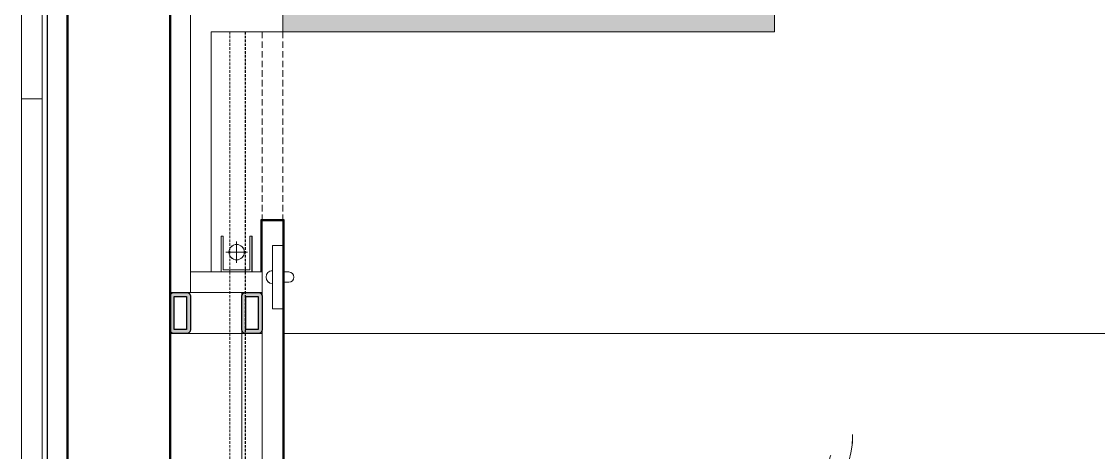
# Model space of a CAD drawing. Header units: millimetres. Extents: x 26282 to 30760, y 1404 to 4574.
# Drawn here: x 27664.8 to 27769.9, y 3111.9 to 3153.9 of the extents above; entities that cross this region are included whole.
import ezdxf

# ---------------------------------------------------------------- set-up
doc = ezdxf.new("R2010")
doc.units = ezdxf.units.MM
doc.header["$LTSCALE"] = 0.25
for name, pattern in [('01-2BASEMENT$0$HIDDEN', [0.375, 0.25, -0.125]), ('DUZ', [0]), ('HIDDEN', [0.375, 0.25, -0.125]), ('HIDDEN2', [4.7625, 3.175, -1.5875])]:
    doc.linetypes.add(name, pattern=pattern)
for name, color, linetype, lineweight in [('AB-DUV', 4, 'Continuous', 50), ('FURNITURE (3RDF)', 43, 'Continuous', 20), ('GLASS (3RDF)', 140, 'Continuous', 9), ('HIDDEN (3RDF)', 145, 'HIDDEN', 13), ('LIGHTENING FIXTURE (3RDF)', 50, 'Continuous', 20), ('METAL PROFILE (3RDF)', 251, 'Continuous', 18), ('MIRROR (3RDF)', 150, 'Continuous', 9), ('seramik-wall-vawe', 73, 'DUZ', 15), ('WALL CLADDING (3RDF)', 43, 'Continuous', 13), ('WOOD (3RDF)', 45, 'Continuous', 15)]:
    doc.layers.add(name, color=color, linetype=linetype, lineweight=lineweight)
for name, color, linetype in [('ACCESSORIES (3RDF)', 2, 'Continuous'), ('ID-PROFIL', 145, 'Continuous'), ('LEATHER (3RDF)', 57, 'Continuous'), ('SIVA (3RDF)', 181, 'Continuous')]:
    doc.layers.add(name, color=color, linetype=linetype)

# ---------------------------------------------------------------- blocks, each defined once
blk = doc.blocks.new('MINIBAR-02')
at = {"layer": 'GLASS (3RDF)'}
h = blk.add_hatch(dxfattribs=at)
h.set_pattern_fill('DOTS', color=163, scale=0.4)
h.set_pattern_definition([(0, (-22706.0425, -627.869), (0.3175, 0.635), [0, -0.635])])
h.paths.add_polyline_path([(55, 0), (10, 0), (10, 48), (55, 48)])
at = {"layer": 'ACCESSORIES (3RDF)', "linetype": 'HIDDEN2', "elevation": 0}
blk.add_lwpolyline([(12.49, 47.1), (12.5, 1), (52.5, 1), (52.49, 47.1)], close=True, dxfattribs=at)
at = {"layer": 'WOOD (3RDF)', "elevation": 0}
blk.add_lwpolyline([(55, 48), (55, 0), (10, 0), (10, 48)], close=True, dxfattribs=at)
blk = doc.blocks.new('20x40 profil')
at = {"layer": 'METAL PROFILE (3RDF)'}
h = blk.add_hatch(color=256, dxfattribs=at)
edge = h.paths.add_edge_path()
edge.add_line((-1.6, 2), (1.6, 2))
edge.add_arc((1.6, 1.6), 0.4, 360, 450, ccw=False)
edge.add_line((2, 1.6), (2, 0.4))
edge.add_arc((1.6, 0.4), 0.4, 270, 360, ccw=False)
edge.add_line((1.6, 0), (-1.6, 0))
edge.add_arc((-1.6, 0.4), 0.4, 180, 270, ccw=False)
edge.add_line((-2, 0.4), (-2, 1.6))
edge.add_arc((-1.6, 1.6), 0.4, 90, 180, ccw=False)
h.paths.add_polyline_path([(-1.6, 1.6), (1.6, 1.6), (1.6, 0.4), (-1.6, 0.4)], flags=16)
at = {"layer": 'ID-PROFIL'}
blk.add_lwpolyline([(1.6, 2), (-1.6, 2, 0.414214), (-2, 1.6), (-2, 0.4, 0.414214), (-1.6, 0), (1.6, 0, 0.414214), (2, 0.4), (2, 1.6, 0.414214)], format="xyb", close=True, dxfattribs=at)
blk.add_lwpolyline([(1.6, 1.6), (-1.6, 1.6), (-1.6, 0.4), (1.6, 0.4)], close=True, dxfattribs=at)
blk = doc.blocks.new('A$C266E249E')
for p, q in [((141.2, 99.1), (94.6, 71.5)), ((94.2, 58.9), (141.2, 31.3))]:
    blk.add_line(p, q)
blk.add_circle((83.8, 65.6), 12.4)
for points, knots in [([(94.8, 71.2), (94.8, 71.2), (104, 88), (117.3, 101.4), (137.4, 121.6), (165.1, 131.9), (165.1, 131.9)], [0, 0, 0, 0, 1, 1, 1, 2, 2, 2, 2]), ([(71.2, 69.8), (71.2, 69.8), (38.7, 79.9), (12.9, 100.7), (8.3, 104.4), (4.1, 108.3), (0.2, 112.2)], [0, 0, 0, 0, 1, 1, 1, 1.244035, 1.244035, 1.244035, 1.244035]), ([(74, 74.2), (74, 74.2), (74.6, 83.5), (71.2, 91.8), (65.2, 106.7), (48.5, 113.6), (48.5, 113.6)], [0, 0, 0, 0, 1, 1, 1, 2, 2, 2, 2]), ([(70.5, 65.6), (70.5, 65.6), (46.5, 62.6), (27.7, 49.3), (10.4, 37), (0, 17.6), (0, 17.6)], [0, 0, 0, 0, 1, 1, 1, 2, 2, 2, 2]), ([(71.6, 60.4), (71.6, 60.4), (60.9, 45.7), (47.5, 33.4), (29.3, 16.9), (6.9, 5.7), (6.9, 5.7)], [0, 0, 0, 0, 1, 1, 1, 2, 2, 2, 2]), ([(92.6, 56.9), (92.6, 56.9), (95.3, 40.8), (100.8, 25.6), (105.6, 12.4), (112.3, 0), (112.3, 0)], [0, 0, 0, 0, 1, 1, 1, 2, 2, 2, 2])]:
    blk.add_open_spline(points, degree=3, knots=knots)
blk = doc.blocks.new('A$C7FB01C9C')
for p, q in [((4.6, 199), (94.6, 199)), ((94.6, 199), (94.6, 88.11))]:
    blk.add_line(p, q)
at = {"extrusion": (0, 0, -1), "xscale": 0.0607998452222824, "yscale": 0.0607998452222824, "zscale": -0.0607998452222824, "rotation": 45.00000000000016}
blk.add_blockref('A$C266E249E', (-79.93, 138.63), dxfattribs=at)
blk = doc.blocks.new('ODA-210')
at = {"layer": 'METAL PROFILE (3RDF)'}
h = blk.add_hatch(color=256, dxfattribs=at)
edge = h.paths.add_edge_path()
edge.add_line((22.12, 201.1), (25.32, 201.1))
edge.add_arc((25.32, 200.7), 0.4, 0, 90, ccw=False)
edge.add_line((25.72, 200.7), (25.72, 199.5))
edge.add_arc((25.32, 199.5), 0.4, -90, 0, ccw=False)
edge.add_line((25.32, 199.1), (22.12, 199.1))
edge.add_arc((22.12, 199.5), 0.4, -180, -90, ccw=False)
edge.add_line((21.72, 199.5), (21.72, 200.7))
edge.add_arc((22.12, 200.7), 0.4, -270, -180, ccw=False)
h.paths.add_polyline_path([(22.12, 200.7), (25.32, 200.7), (25.32, 199.5), (22.12, 199.5)], flags=16)
h = blk.add_hatch(color=256, dxfattribs=at)
edge = h.paths.add_edge_path()
edge.add_line((22.12, 194.1), (25.32, 194.1))
edge.add_arc((25.32, 193.7), 0.4, 0, 90, ccw=False)
edge.add_line((25.72, 193.7), (25.72, 192.5))
edge.add_arc((25.32, 192.5), 0.4, -90, 0, ccw=False)
edge.add_line((25.32, 192.1), (22.12, 192.1))
edge.add_arc((22.12, 192.5), 0.4, -180, -90, ccw=False)
edge.add_line((21.72, 192.5), (21.72, 193.7))
edge.add_arc((22.12, 193.7), 0.4, -270, -180, ccw=False)
h.paths.add_polyline_path([(22.12, 193.7), (25.32, 193.7), (25.32, 192.5), (22.12, 192.5)], flags=16)
at = {"layer": 'HIDDEN (3RDF)', "ltscale": 10, "elevation": 0}
for points in [[(-3.69, 192.1), (181.32, 192.1)], [(-3.69, 190.1), (181.32, 190.1)]]:
    blk.add_lwpolyline(points, dxfattribs=at)
at = {"layer": 'LEATHER (3RDF)', "elevation": -2.27}
blk.add_lwpolyline([(19.72, 192.2), (14.62, 192.2), (14.62, 190), (166.32, 190), (166.32, 192.2), (161.22, 192.2)], dxfattribs=at)
at = {"layer": 'LIGHTENING FIXTURE (3RDF)'}
for p, q in [((17.79, 193.55, -2.27), (17.79, 195.65, -2.27)), ((18.84, 194.6, -2.27), (16.74, 194.6, -2.27))]:
    blk.add_line(p, q, dxfattribs=at)
at = {"layer": 'LIGHTENING FIXTURE (3RDF)', "color": 252, "linetype": '01-2BASEMENT$0$HIDDEN', "ltscale": 4}
for p, q in [((-3.7, 195.25, -4.07), (19.72, 195.25, -2.27)), ((-3.69, 193.75, -4.07), (19.72, 193.75, -2.27))]:
    blk.add_line(p, q, dxfattribs=at)
at = {"layer": 'LIGHTENING FIXTURE (3RDF)', "linetype": '01-2BASEMENT$0$HIDDEN', "ltscale": 4}
for p, q in [((19.72, 195.25, -2.27), (163.16, 195.25, -2.27)), ((19.72, 193.75, -2.27), (163.16, 193.75, -2.27))]:
    blk.add_line(p, q, dxfattribs=at)
at = {"layer": 'LIGHTENING FIXTURE (3RDF)', "elevation": 0}
for points in [[(17.13, 191.1), (23.32, 191.1)], [(17.13, 190.1), (17.13, 191.1)], [(23.32, 190.1), (23.32, 191.1)], [(19.72, 190), (19.72, 189.5)], [(20.72, 190), (20.72, 189.5)]]:
    blk.add_lwpolyline(points, dxfattribs=at)
blk.add_lwpolyline([(16.72, 190.1), (23.72, 190.1), (23.72, 190), (16.72, 190)], close=True, dxfattribs=at)
at = {"layer": 'LIGHTENING FIXTURE (3RDF)'}
blk.add_circle((17.79, 194.6, -2.27), 0.75, dxfattribs=at)
for centre, radius, start, end in [((20.22, 191.1, 0), 0.629, 0, 180), ((20.22, 189.5, 0), 0.5, 180, 0)]:
    blk.add_arc(centre, radius, start, end, dxfattribs=at)
at = {"layer": 'METAL PROFILE (3RDF)'}
blk.add_line((-52.42, 201.1, -5.07), (181.32, 201.1, -0.02), dxfattribs=at)
at = {"layer": 'METAL PROFILE (3RDF)', "elevation": 0}
for points in [[(21.72, 192.1), (21.72, 201.1)], [(25.72, 192.1), (25.72, 201.1)], [(21.72, 194.1), (159.22, 194.1)]]:
    blk.add_lwpolyline(points, dxfattribs=at)
at = {"layer": 'MIRROR (3RDF)', "color": 8, "extrusion": (0, -3.12201e-07, 1), "elevation": -2.27}
blk.add_lwpolyline([(19.52, 193.3), (19.52, 195.9), (16.22, 195.9), (16.22, 196.1), (19.72, 196.1), (19.72, 193.1), (16.22, 193.1), (16.22, 193.3)], close=True, dxfattribs=at)
at = {"layer": 'WALL CLADDING (3RDF)', "ltscale": 0.25}
for p, q in [((-5.7, 199.1, -2.03), (21.72, 199.1, 0)), ((-3.7, 197.1, -1.56), (14.72, 197.1, 0)), ((-3.69, 190.1, 0.46), (-3.7, 197.1, 0.74)), ((16.72, 192.1, 0), (164.22, 192.1, 0)), ((-3.69, 190.1, 0), (-48.69, 190.1, 0)), ((14.72, 190.1, 0), (166.22, 190.1, 0))]:
    blk.add_line(p, q, dxfattribs=at)
at = {"layer": 'WALL CLADDING (3RDF)'}
for points, elevation in [([(19.72, 192.1), (19.72, 199.1)], 0), ([(21.72, 192.1), (21.72, 199.1)], 0), ([(19.72, 192.1), (19.72, 197.1), (14.72, 197.1)], -2.27), ([(14.72, 190.1), (14.72, 192.1), (19.72, 192.1)], -2.27), ([(19.72, 192.1), (14.72, 192.1), (14.72, 190.1)], 0)]:
    blk.add_lwpolyline(points, dxfattribs=dict(at, elevation=elevation))
at = {"layer": 'WOOD (3RDF)', "elevation": -2.27}
blk.add_lwpolyline([(19.72, 197.1), (14.72, 197.1)], dxfattribs=at)
at = {"layer": 'FURNITURE (3RDF)', "xscale": -1}
blk.add_blockref('A$C7FB01C9C', (120.32, -9, 0), dxfattribs=at)
at = {"layer": 'METAL PROFILE (3RDF)', "color": 4}
for p in [(23.72, 199.1, 0), (23.72, 192.1, 0)]:
    blk.add_blockref('20x40 profil', p, dxfattribs=at)
blk = doc.blocks.new('A$C187D15ED')
at = {"layer": 'FURNITURE (3RDF)', "xscale": -1, "rotation": 90}
blk.add_blockref('ODA-210', (8309.96, 2944.21, 0), dxfattribs=at)
at = {"layer": 'FURNITURE (3RDF)', "ltscale": 0.25, "rotation": 90}
blk.add_blockref('MINIBAR-02', (8167.86, 2937.9, 0), dxfattribs=at)

msp = doc.modelspace()

# ---------------------------------------------------------------- linework, layer by layer
at = {"layer": 'AB-DUV', "ltscale": 100}
msp.add_lwpolyline([(27669.283, 2835.735), (27669.283, 3221.031)], dxfattribs=at)
at = {"layer": 'seramik-wall-vawe', "ltscale": 0.25}
for points in [[(27664.783, 3146.39), (27666.783, 3146.39), (27666.783, 3206.39), (27664.783, 3206.39)], [(27664.783, 3086.39), (27666.783, 3086.39), (27666.783, 3146.39), (27664.783, 3146.39)]]:
    msp.add_lwpolyline(points, close=True, dxfattribs=at)
at = {"layer": 'SIVA (3RDF)'}
msp.add_line((27667.283, 3233.39), (27667.283, 2785.39), dxfattribs=at)

# ---------------------------------------------------------------- block references
at = {"layer": 'AB-DUV', "ltscale": 100}
msp.add_blockref('A$C187D15ED', (19570.424, 205.028, 5.126), dxfattribs=at)

# ---------------------------------------------------------------- next in the draw order: hatches: boundary and pattern name
at = {"layer": 'GLASS (3RDF)'}
h = msp.add_hatch(dxfattribs=at)
h.set_pattern_fill('DOTS', color=163, scale=0.4, angle=90)
h.set_pattern_definition([(90, (28366.1518, -19563.11165), (-0.635, 0.3175), [0, -0.635])])
h.paths.add_polyline_path([(27738.283, 3197.931), (27738.283, 3152.931), (27690.283, 3152.931), (27690.283, 3197.931)])
at = {"layer": 'METAL PROFILE (3RDF)'}
h = msp.add_hatch(color=256, dxfattribs=at)
edge = h.paths.add_edge_path()
edge.add_line((27679.283, 3127.114), (27679.283, 3123.914))
edge.add_arc((27679.683, 3123.914), 0.4, 180, 270)
edge.add_line((27679.683, 3123.514), (27680.883, 3123.514))
edge.add_arc((27680.883, 3123.914), 0.4, 270, 360)
edge.add_line((27681.283, 3123.914), (27681.283, 3127.114))
edge.add_arc((27680.883, 3127.114), 0.4, 360, 450)
edge.add_line((27680.883, 3127.514), (27679.683, 3127.514))
edge.add_arc((27679.683, 3127.114), 0.4, 450, 540)
h.paths.add_polyline_path([(27679.683, 3127.114), (27679.683, 3123.914), (27680.883, 3123.914), (27680.883, 3127.114)], flags=16)
h = msp.add_hatch(color=256, dxfattribs=at)
edge = h.paths.add_edge_path()
edge.add_line((27679.283, 3127.114), (27679.283, 3123.914))
edge.add_arc((27679.683, 3123.914), 0.4, -180, -90)
edge.add_line((27679.683, 3123.514), (27680.883, 3123.514))
edge.add_arc((27680.883, 3123.914), 0.4, -90, 0)
edge.add_line((27681.283, 3123.914), (27681.283, 3127.114))
edge.add_arc((27680.883, 3127.114), 0.4, 0, 90)
edge.add_line((27680.883, 3127.514), (27679.683, 3127.514))
edge.add_arc((27679.683, 3127.114), 0.4, 90, 180)
h.paths.add_polyline_path([(27679.683, 3127.114), (27679.683, 3123.914), (27680.883, 3123.914), (27680.883, 3127.114)], flags=16)
h = msp.add_hatch(color=256, dxfattribs=at)
edge = h.paths.add_edge_path()
edge.add_line((27686.283, 3127.114), (27686.283, 3123.914))
edge.add_arc((27686.683, 3123.914), 0.4, 180, 270)
edge.add_line((27686.683, 3123.514), (27687.883, 3123.514))
edge.add_arc((27687.883, 3123.914), 0.4, 270, 360)
edge.add_line((27688.283, 3123.914), (27688.283, 3127.114))
edge.add_arc((27687.883, 3127.114), 0.4, 360, 450)
edge.add_line((27687.883, 3127.514), (27686.683, 3127.514))
edge.add_arc((27686.683, 3127.114), 0.4, 450, 540)
h.paths.add_polyline_path([(27686.683, 3127.114), (27686.683, 3123.914), (27687.883, 3123.914), (27687.883, 3127.114)], flags=16)
h = msp.add_hatch(color=256, dxfattribs=at)
edge = h.paths.add_edge_path()
edge.add_line((27686.283, 3127.114), (27686.283, 3123.914))
edge.add_arc((27686.683, 3123.914), 0.4, -180, -90)
edge.add_line((27686.683, 3123.514), (27687.883, 3123.514))
edge.add_arc((27687.883, 3123.914), 0.4, -90, 0)
edge.add_line((27688.283, 3123.914), (27688.283, 3127.114))
edge.add_arc((27687.883, 3127.114), 0.4, 0, 90)
edge.add_line((27687.883, 3127.514), (27686.683, 3127.514))
edge.add_arc((27686.683, 3127.114), 0.4, 90, 180)
h.paths.add_polyline_path([(27686.683, 3127.114), (27686.683, 3123.914), (27687.883, 3123.914), (27687.883, 3127.114)], flags=16)

# ---------------------------------------------------------------- next in the draw order: linework, layer by layer
at = {"layer": 'AB-DUV', "ltscale": 100}
msp.add_lwpolyline([(27679.283, 2835.735), (27679.283, 3221.031)], dxfattribs=at)
at = {"layer": 'FURNITURE (3RDF)'}
for p, q in [((27690.385, 3033.514, 5.126), (27690.385, 3123.514, 5.126)), ((27690.385, 3123.514, 5.126), (27801.279, 3123.514, 5.126))]:
    msp.add_line(p, q, dxfattribs=at)
msp.add_open_spline([(27744.696, 3108.778, 5.126), (27744.696, 3108.778, 5.126), (27745.66, 3110.612, 5.126), (27745.876, 3112.619, 5.126), (27745.914, 3112.971, 5.126), (27745.928, 3113.323, 5.126), (27745.928, 3113.655, 5.126)], degree=3, knots=[0, 0, 0, 0, 1, 1, 1, 1.2440353, 1.2440353, 1.2440353, 1.2440353], dxfattribs=at)
at = {"layer": 'HIDDEN (3RDF)', "ltscale": 10, "elevation": 5.126}
for points in [[(27688.283, 3152.932), (27688.283, 2967.914)], [(27690.283, 3152.931), (27690.283, 2967.914)]]:
    msp.add_lwpolyline(points, dxfattribs=at)
at = {"layer": 'ID-PROFIL', "elevation": 5.126}
for points in [[(27679.283, 3123.914), (27679.283, 3127.114, -0.4142136), (27679.683, 3127.514), (27680.883, 3127.514, -0.4142136), (27681.283, 3127.114), (27681.283, 3123.914, -0.4142136), (27680.883, 3123.514), (27679.683, 3123.514, -0.4142136)], [(27686.283, 3123.914), (27686.283, 3127.114, -0.4142136), (27686.683, 3127.514), (27687.883, 3127.514, -0.4142136), (27688.283, 3127.114), (27688.283, 3123.914, -0.4142136), (27687.883, 3123.514), (27686.683, 3123.514, -0.4142136)]]:
    msp.add_lwpolyline(points, format="xyb", close=True, dxfattribs=at)
for points in [[(27679.683, 3123.914), (27679.683, 3127.114), (27680.883, 3127.114), (27680.883, 3123.914)], [(27686.683, 3123.914), (27686.683, 3127.114), (27687.883, 3127.114), (27687.883, 3123.914)]]:
    msp.add_lwpolyline(points, close=True, dxfattribs=at)
at = {"layer": 'LEATHER (3RDF)', "elevation": 2.857}
msp.add_lwpolyline([(27688.182, 3129.514), (27688.182, 3134.614), (27690.383, 3134.614), (27690.383, 2982.914), (27688.183, 2982.914), (27688.183, 2988.014)], dxfattribs=at)
at = {"layer": 'LIGHTENING FIXTURE (3RDF)', "color": 252, "linetype": '01-2BASEMENT$0$HIDDEN', "ltscale": 4}
for p, q in [((27685.132, 3152.934, 1.055), (27685.132, 3129.514, 2.857)), ((27686.632, 3152.933, 1.055), (27686.632, 3129.514, 2.857))]:
    msp.add_line(p, q, dxfattribs=at)
at = {"layer": 'LIGHTENING FIXTURE (3RDF)'}
for p, q in [((27685.782, 3130.395, 2.857), (27685.782, 3132.495, 2.857)), ((27686.832, 3131.445, 2.857), (27684.732, 3131.445, 2.857))]:
    msp.add_line(p, q, dxfattribs=at)
at = {"layer": 'LIGHTENING FIXTURE (3RDF)', "linetype": '01-2BASEMENT$0$HIDDEN', "ltscale": 4}
for p, q in [((27685.132, 3129.514, 2.857), (27685.132, 2986.083, 2.857)), ((27686.632, 3129.514, 2.857), (27686.632, 2986.083, 2.857))]:
    msp.add_line(p, q, dxfattribs=at)
at = {"layer": 'LIGHTENING FIXTURE (3RDF)', "elevation": 5.126}
msp.add_lwpolyline([(27690.283, 3132.514), (27690.283, 3125.514), (27690.383, 3125.514), (27690.383, 3132.514)], close=True, dxfattribs=at)
for points in [[(27689.283, 3132.108), (27689.283, 3125.92)], [(27690.283, 3132.108), (27689.283, 3132.108)], [(27690.383, 3129.514), (27690.883, 3129.514)], [(27690.383, 3128.514), (27690.883, 3128.514)], [(27690.283, 3125.92), (27689.283, 3125.92)]]:
    msp.add_lwpolyline(points, dxfattribs=at)
at = {"layer": 'LIGHTENING FIXTURE (3RDF)'}
msp.add_circle((27685.782, 3131.445, 2.857), 0.75, dxfattribs=at)
for centre, radius, start, end in [((27689.283, 3129.014, 5.126), 0.629, 90, 270), ((27690.883, 3129.014, 5.126), 0.5, 270, 90)]:
    msp.add_arc(centre, radius, start, end, dxfattribs=at)
at = {"layer": 'METAL PROFILE (3RDF)'}
msp.add_line((27679.283, 3201.659, 0.058), (27679.283, 2967.914, 5.109), dxfattribs=at)
at = {"layer": 'METAL PROFILE (3RDF)', "elevation": 5.126}
for points in [[(27688.283, 3127.514), (27679.283, 3127.514)], [(27686.283, 3127.514), (27686.283, 2990.014)], [(27688.283, 3123.514), (27679.283, 3123.514)]]:
    msp.add_lwpolyline(points, dxfattribs=at)
at = {"layer": 'MIRROR (3RDF)', "color": 8, "extrusion": (3.12201e-07, 0, 1), "elevation": 2.866}
msp.add_lwpolyline([(27687.082, 3129.714), (27684.482, 3129.714), (27684.482, 3133.014), (27684.282, 3133.014), (27684.282, 3129.514), (27687.282, 3129.514), (27687.282, 3133.014), (27687.082, 3133.014)], close=True, dxfattribs=at)
at = {"layer": 'WALL CLADDING (3RDF)', "ltscale": 0.25}
for p, q in [((27690.283, 3152.931, 5.126), (27690.283, 3197.931, 5.126)), ((27681.283, 3154.937, 3.099), (27681.283, 3127.514, 5.126)), ((27683.283, 3152.936, 3.567), (27683.283, 3134.514, 5.126)), ((27690.283, 3152.931, 5.589), (27683.283, 3152.936, 5.865)), ((27690.283, 3134.514, 5.126), (27690.283, 2983.014, 5.126)), ((27688.283, 3132.514, 5.126), (27688.283, 2985.014, 5.126))]:
    msp.add_line(p, q, dxfattribs=at)
at = {"layer": 'WALL CLADDING (3RDF)'}
for points, elevation in [([(27688.282, 3129.514), (27683.282, 3129.514), (27683.282, 3134.514)], 2.857), ([(27690.283, 3134.514), (27688.282, 3134.514), (27688.282, 3129.514)], 2.857), ([(27688.283, 3129.514), (27688.283, 3134.514), (27690.283, 3134.514)], 5.126), ([(27688.283, 3129.514), (27681.283, 3129.514)], 5.126), ([(27688.283, 3127.514), (27681.283, 3127.514)], 5.126)]:
    msp.add_lwpolyline(points, dxfattribs=dict(at, elevation=elevation))
at = {"layer": 'WOOD (3RDF)', "elevation": 5.126}
msp.add_lwpolyline([(27690.283, 3197.931), (27738.283, 3197.931), (27738.283, 3152.931), (27690.283, 3152.931)], close=True, dxfattribs=at)
at = {"layer": 'WOOD (3RDF)', "elevation": 2.857}
msp.add_lwpolyline([(27683.282, 3129.514), (27683.282, 3134.514)], dxfattribs=at)

doc.saveas('drawing.dxf')
